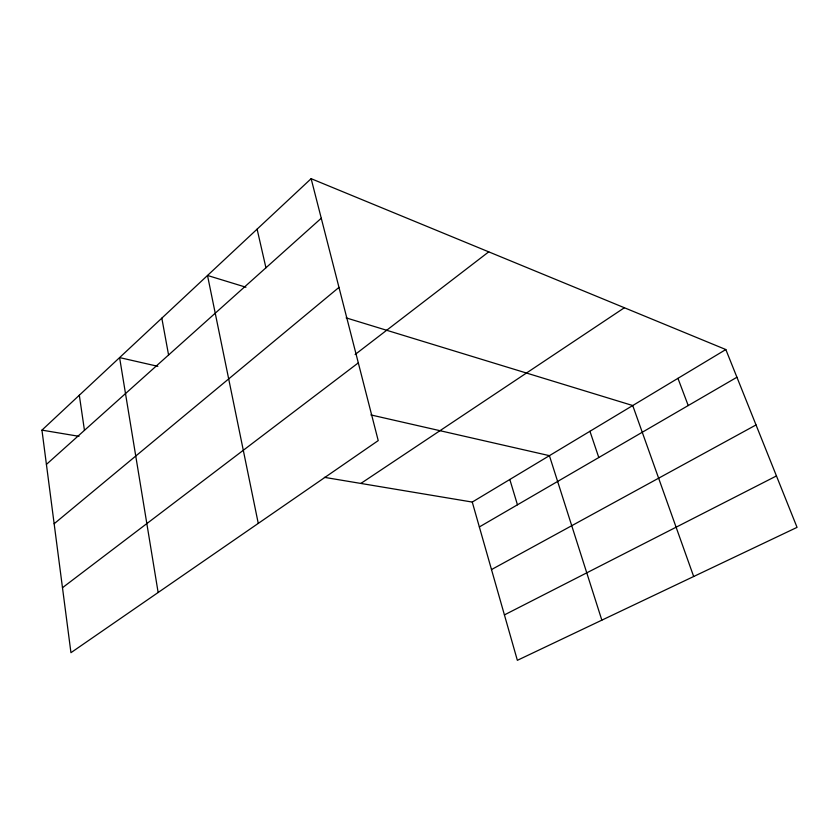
<?xml version="1.0" encoding="UTF-8"?>
<svg xmlns="http://www.w3.org/2000/svg" width="839" height="839" viewBox="0 0 839 839"><rect width="100%" height="100%" fill="white"/><g stroke="black" fill="none" stroke-linecap="round" stroke-linejoin="round"><path stroke-width="1.26" d="M311.133 178.676L378.221 440.601L70.948 652.69L41.95 430.134L311.133 178.676L725.829 349.538L797.05 527.364L517.359 660.324L472.263 502.068L324.399 477.349M46.418 464.407L321.264 218.234M54.147 523.756L338.977 287.389M355.117 354.509L488.738 251.857M62.485 587.709L358.316 362.868M360.864 483.442L624.384 307.745M472.263 502.068L725.829 349.538M479.352 526.944L736.925 377.246M491.497 569.576L756.023 424.943M504.417 614.903L776.453 475.944M41.95 430.134L78.992 436.322M157.847 366.318L119.599 357.592L158.141 592.512M370.89 414.927L549.409 455.661L601.846 620.168M245.932 287.221L207.506 275.465L258.265 523.4M346.14 317.876L632.732 405.541L693.675 576.508M677.954 378.337L688.221 405.552M589.943 431.277L598.794 457.528M509.818 479.478L517.453 504.805M257.101 229.141L265.942 267.788M161.822 318.149L168.576 354.991M79.317 395.221L84.456 430.344"/></g></svg>
